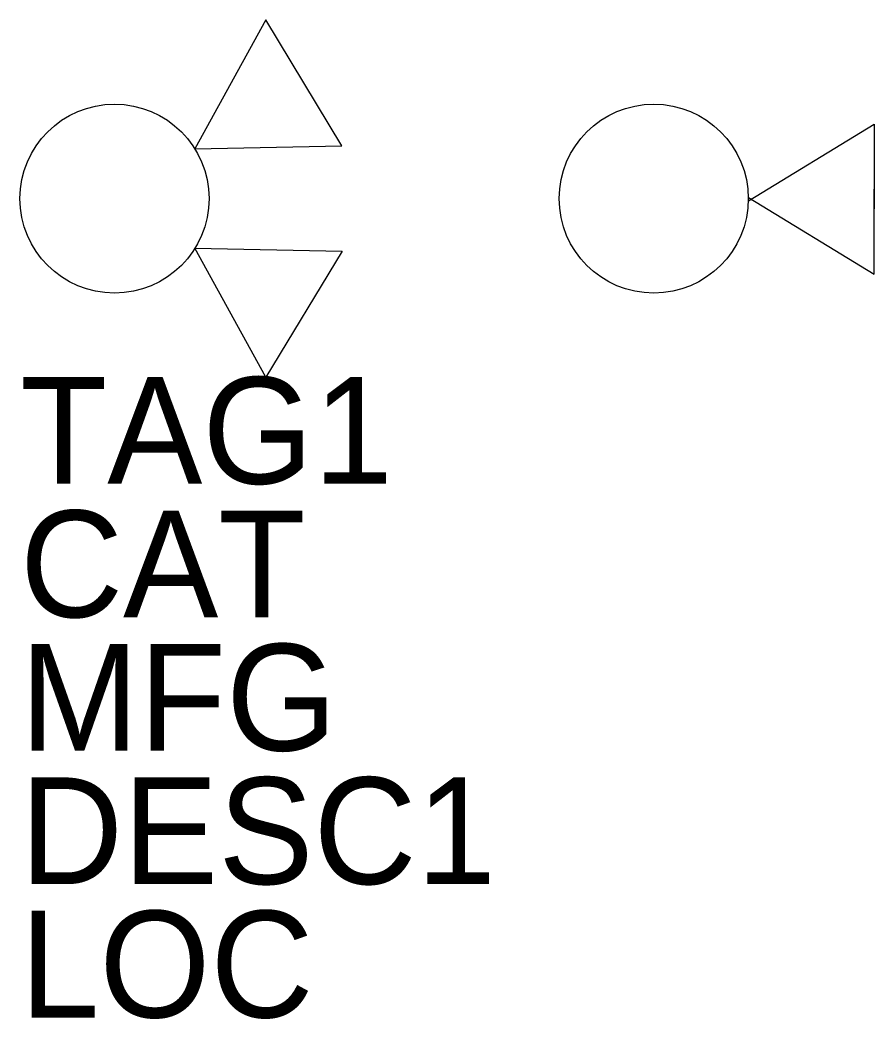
# Model space of a CAD drawing. Extents: x -0.5 to 0.5, y -0.96 to 0.21.
import ezdxf

# ---------------------------------------------------------------- set-up
doc = ezdxf.new("R2010")
doc.units = 0
doc.layers.get('0').update_dxf_attribs({"linetype": 'CONTINUOUS'})

msp = doc.modelspace()

# ---------------------------------------------------------------- linework, layer by layer
for p, q in [((-0.2122, 0.2091), (-0.2953, 0.0582)), ((-0.123, 0.0617), (-0.2122, 0.2091)), ((0.3529, -0.0026), (0.5, 0.0871)), ((0.5, 0.0871), (0.5, -0.0121)), ((-0.2953, 0.0582), (-0.123, 0.0617)), ((0.3529, 0.0012), (0.5, -0.0885)), ((0.5, -0.0885), (0.5, 0.0108)), ((-0.2951, -0.0582), (-0.1229, -0.0617)), ((-0.212, -0.2091), (-0.2951, -0.0582)), ((-0.1229, -0.0617), (-0.212, -0.2091))]:
    msp.add_line(p, q)
for centre in [(-0.3893, -0.0001), (0.2421, -0.0001)]:
    msp.add_circle(centre, 0.1107)

# ---------------------------------------------------------------- texts
for tag, p in [('TAG1', (-0.5, -0.3341)), ('CAT', (-0.5, -0.49035)), ('MFG', (-0.5, -0.6466)), ('DESC1', (-0.5, -0.80285)), ('LOC', (-0.5, -0.9591))]:
    msp.add_attdef(tag, p, '', height=0.125)

doc.saveas('drawing.dxf')
